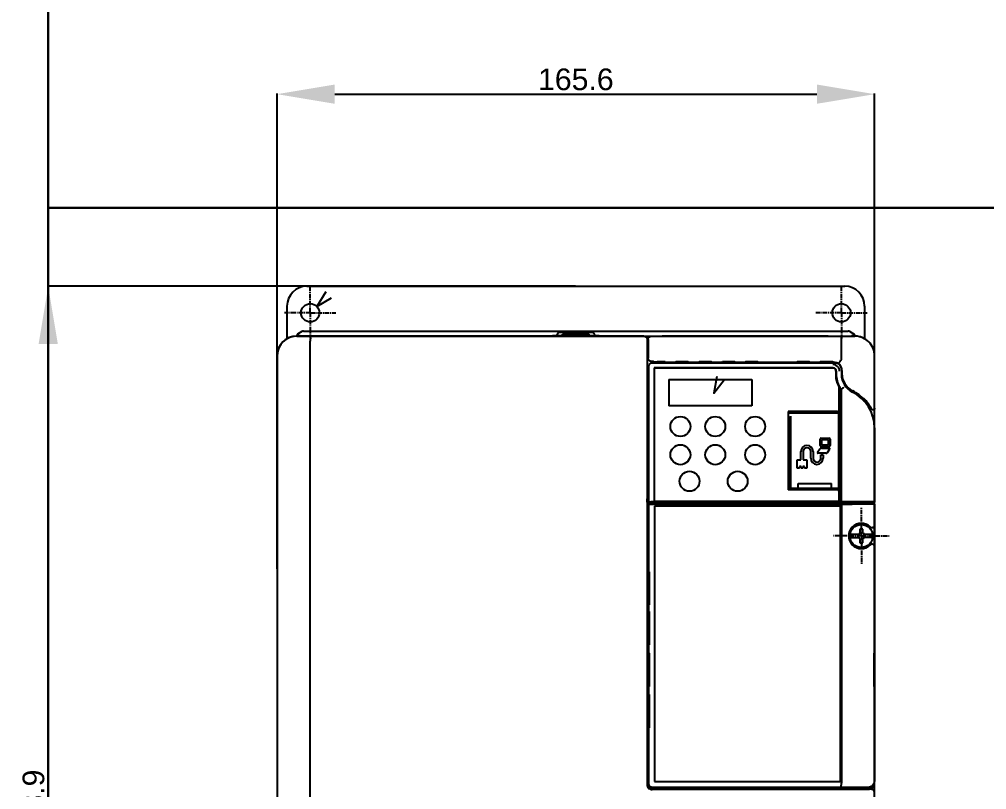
# Model space of a CAD drawing. Header units: inches. Extents: x 187 to 137830, y 99 to 66837.
# Drawn here: x 2814.1 to 3082.1, y 27263.8 to 27477.2 of the extents above; entities that cross this region are included whole.
import ezdxf

# ---------------------------------------------------------------- set-up
doc = ezdxf.new("R2010")
doc.units = ezdxf.units.IN
doc.header["$MEASUREMENT"] = 0
doc.linetypes.add('CENTER', pattern=[2, 1.25, -0.25, 0.25, -0.25])
for name, color, linetype in [('ALL_NOTE', 7, 'Continuous'), ('DEFAULT_1', 7, 'CENTER'), ('ONG', 170, 'Continuous')]:
    doc.layers.add(name, color=color, linetype=linetype)
doc.layers.add('NETCHINH', color=7, linetype='Continuous', lineweight=30)
doc.styles.get("Standard").update_dxf_attribs({"font": 'arial.ttf'})
doc.dimstyles.new('SC_STAND', dxfattribs={"dimtxt": 6, "dimasz": 16, "dimexe": 0.18, "dimexo": 0.0625, "dimgap": 1, "dimtad": 1, "dimtoh": 1, "dimdec": 1, "dimrnd": 0.01, "dimzin": 12, "dimdsep": 46, "dimtxsty": 'Standard', "dimcen": 0.09, "dimadec": 0, "dimazin": 0, "dimtfac": 1, "dimtdec": 1, "dimtmove": 2, "dimatfit": 3, "dimfxl": 1, "dimtolj": 1, "dimtzin": 12, "dimarcsym": 0})

# ---------------------------------------------------------------- blocks, each defined once
blk = doc.blocks.new('*D141')
at = {"layer": 'DEFPOINTS', "color": 0, "transparency": 16777216}
for p in [(3051.09, 27456.48), (2885.49, 27324.84), (3051.09, 27324.84)]:
    blk.add_point(p, dxfattribs=at)
at = {"layer": 'ONG', "color": 0, "lineweight": -2, "transparency": 16777216}
for p, q in [((2885.49, 27324.91), (2885.49, 27456.66)), ((2901.49, 27456.48), (3035.09, 27456.48)), ((3051.09, 27324.91), (3051.09, 27456.66))]:
    blk.add_line(p, q, dxfattribs=at)
at = {"layer": 'ONG', "color": 0, "transparency": 16777216}
for points in [[(2901.49, 27459.15), (2901.49, 27453.82), (2885.49, 27456.48)], [(3035.09, 27459.15), (3035.09, 27453.82), (3051.09, 27456.48)]]:
    blk.add_solid(points, dxfattribs=at)
at = {"layer": 'ONG', "color": 0, "transparency": 16777216, "insert": (2968.29, 27460.55), "char_height": 6, "attachment_point": 5}
blk.add_mtext('\\A1;165.6', dxfattribs=at)
blk = doc.blocks.new('*D142')
at = {"layer": 'DEFPOINTS', "color": 0, "transparency": 16777216}
for p in [(2968.29, 27403.26), (2822.08, 27114.4), (2968.29, 27114.4)]:
    blk.add_point(p, dxfattribs=at)
at = {"layer": 'ONG', "color": 0, "lineweight": -2, "transparency": 16777216}
for p, q in [((2968.23, 27403.26), (2821.9, 27403.26)), ((2822.08, 27387.26), (2822.08, 27130.4)), ((2968.23, 27114.4), (2821.9, 27114.4))]:
    blk.add_line(p, q, dxfattribs=at)
at = {"layer": 'ONG', "color": 0, "transparency": 16777216}
for points in [[(2819.42, 27387.26), (2824.75, 27387.26), (2822.08, 27403.26)], [(2819.42, 27130.4), (2824.75, 27130.4), (2822.08, 27114.4)]]:
    blk.add_solid(points, dxfattribs=at)
at = {"layer": 'ONG', "color": 0, "transparency": 16777216, "insert": (2818.02, 27258.83), "char_height": 6, "attachment_point": 5, "rotation": 90}
blk.add_mtext('\\A1;288.9', dxfattribs=at)

msp = doc.modelspace()

# ---------------------------------------------------------------- linework, layer by layer
at = {"color": 7, "linetype": 'Continuous'}
for p, q in [((2893.77, 27403.26), (3042.81, 27403.26)), ((2888.25, 27397.74), (2888.25, 27388.7)), ((3048.33, 27397.74), (3048.33, 27388.7)), ((2892.39, 27390.71), (2891.15, 27390)), ((2892.85, 27390.84), (2963.96, 27390.84)), ((2963.07, 27389.76), (2963.43, 27390.38)), ((2963.7, 27390.71), (2963.71, 27390.73)), ((2972.87, 27390.41), (2963.72, 27390.41)), ((2963.96, 27390.84), (2972.63, 27390.84)), ((2972.63, 27390.84), (3043.73, 27390.84)), ((2972.87, 27390.73), (2972.89, 27390.71)), ((2973.52, 27389.76), (2973.28, 27390.16)), ((3044.19, 27390.71), (3045.44, 27390)), ((2891.01, 27389.76), (2891.01, 27389.46)), ((2891.93, 27389.49), (2891.01, 27389.5)), ((2891.01, 27389.46), (3045.57, 27389.46)), ((2987.15, 27389.43), (2891.03, 27389.43)), ((2891.93, 27389.49), (2891.93, 27389.46)), ((2894.69, 27177.86), (2894.69, 27388.03)), ((2961.85, 27389.53), (2961.85, 27389.46)), ((2964.59, 27389.53), (2961.85, 27389.53)), ((2963.96, 27389.48), (2964.22, 27389.46)), ((2963.96, 27389.48), (2966.67, 27389.48)), ((2964.59, 27389.53), (2964.59, 27389.94)), ((2964.59, 27389.94), (2964.61, 27389.92)), ((2972, 27389.94), (2964.59, 27389.94)), ((2964.59, 27389.53), (2964.61, 27389.51)), ((2964.61, 27389.51), (2964.61, 27389.92)), ((2964.61, 27389.92), (2971.97, 27389.92)), ((2964.61, 27389.51), (2971.97, 27389.51)), ((2966.67, 27389.46), (2966.67, 27389.48)), ((2966.73, 27389.46), (2966.67, 27389.48)), ((2969.86, 27389.46), (2969.92, 27389.48)), ((2969.92, 27389.46), (2969.92, 27389.48)), ((2969.92, 27389.48), (2972.63, 27389.48)), ((2971.97, 27389.92), (2972, 27389.94)), ((2971.97, 27389.51), (2971.97, 27389.92)), ((2972, 27389.53), (2971.97, 27389.51)), ((2972, 27389.53), (2972, 27389.94)), ((2974.73, 27389.53), (2972, 27389.53)), ((2972.37, 27389.46), (2972.63, 27389.48)), ((2974.73, 27389.53), (2974.73, 27389.46)), ((2988.07, 27388.51), (2988.07, 27384.86)), ((2988.35, 27388.54), (2988.35, 27383.3)), ((2992.21, 27389.55), (2992.21, 27389.46)), ((2992.21, 27389.55), (3038.21, 27389.55)), ((3038.21, 27389.55), (3038.21, 27389.46)), ((3041.89, 27382.99), (3041.89, 27388.54)), ((3045.57, 27389.5), (3044.65, 27389.49)), ((3044.65, 27389.49), (3044.65, 27389.46)), ((3045.57, 27389.76), (3045.57, 27389.46)), ((2988.07, 27384.86), (2988.07, 27344.38)), ((2988.07, 27384.86), (2988.07, 27384.86)), ((2885.49, 27383.94), (2885.49, 27146.58)), ((2885.52, 27383.92), (2885.52, 27146.59)), ((2989.86, 27382.38), (2989.27, 27382.38)), ((2989.48, 27382.07), (3040.03, 27382.07)), ((2989.86, 27382.07), (2989.86, 27382.38)), ((2989.91, 27382.33), (2989.86, 27382.38)), ((2989.91, 27382.07), (2989.91, 27382.33)), ((2989.91, 27382.33), (2990.68, 27382.33)), ((2990.68, 27382.33), (2990.83, 27382.28)), ((2990.83, 27382.28), (2990.83, 27382.07)), ((2993.07, 27382.28), (2990.83, 27382.28)), ((2993.07, 27382.07), (2993.07, 27382.28)), ((2993.07, 27382.28), (2993.13, 27382.21)), ((2993.13, 27382.21), (2993.13, 27382.07)), ((2993.13, 27382.21), (2995.93, 27382.21)), ((2996.1, 27382.38), (2995.93, 27382.21)), ((2995.93, 27382.07), (2995.93, 27382.21)), ((2996.1, 27382.38), (2999.37, 27382.38)), ((2998.65, 27382.07), (2998.65, 27382.38)), ((2999.54, 27382.21), (2999.37, 27382.38)), ((2999.54, 27382.21), (2999.54, 27382.07)), ((2999.54, 27382.21), (3002.37, 27382.21)), ((3002.54, 27382.38), (3002.37, 27382.21)), ((3002.37, 27382.07), (3002.37, 27382.21)), ((3002.54, 27382.38), (3005.81, 27382.38)), ((3003.02, 27382.38), (3003.02, 27382.07)), ((3003.48, 27382.38), (3003.48, 27382.07)), ((3005.32, 27382.38), (3005.32, 27382.07)), ((3005.78, 27382.38), (3005.78, 27382.07)), ((3005.98, 27382.21), (3005.81, 27382.38)), ((3005.98, 27382.21), (3005.98, 27382.07)), ((3005.98, 27382.21), (3008.81, 27382.21)), ((3008.98, 27382.38), (3008.81, 27382.21)), ((3008.81, 27382.07), (3008.81, 27382.21)), ((3008.98, 27382.38), (3012.25, 27382.38)), ((3009.92, 27382.38), (3009.92, 27382.07)), ((3010.38, 27382.38), (3010.38, 27382.07)), ((3012.42, 27382.21), (3012.25, 27382.38)), ((3012.42, 27382.21), (3012.42, 27382.07)), ((3012.42, 27382.21), (3015.25, 27382.21)), ((3015.42, 27382.38), (3015.25, 27382.21)), ((3015.25, 27382.07), (3015.25, 27382.21)), ((3015.25, 27382.1), (3015.4, 27382.1)), ((3015.4, 27382.1), (3015.4, 27382.36)), ((3015.42, 27382.38), (3018.69, 27382.38)), ((3015.95, 27382.38), (3015.95, 27382.1)), ((3015.95, 27382.1), (3018.16, 27382.1)), ((3018.16, 27382.1), (3018.16, 27382.38)), ((3018.86, 27382.21), (3018.69, 27382.38)), ((3018.86, 27382.21), (3018.86, 27382.07)), ((3018.86, 27382.21), (3029.51, 27382.21)), ((3029.68, 27382.38), (3029.51, 27382.21)), ((3029.51, 27382.07), (3029.51, 27382.21)), ((3029.68, 27382.38), (3032.95, 27382.38)), ((3033.12, 27382.21), (3032.95, 27382.38)), ((3033.12, 27382.21), (3033.12, 27382.07)), ((3033.12, 27382.21), (3035.95, 27382.21)), ((3036.12, 27382.38), (3035.95, 27382.21)), ((3035.95, 27382.07), (3035.95, 27382.21)), ((3036.12, 27382.38), (3039.39, 27382.38)), ((3039.56, 27382.21), (3039.39, 27382.38)), ((3039.56, 27382.21), (3039.56, 27382.07)), ((3039.56, 27382.21), (3039.71, 27382.21)), ((3040.16, 27382.17), (3039.71, 27382.21)), ((3051.09, 27146.58), (3051.09, 27383.94)), ((2988.56, 27343.46), (2988.56, 27381.15)), ((2989.96, 27380.67), (2989.96, 27343.55)), ((3039.55, 27380.67), (2989.96, 27380.67)), ((2989.98, 27380.34), (2989.98, 27344.02)), ((2990.29, 27380.65), (3039.64, 27380.65)), ((3040.38, 27379.75), (3040.38, 27377.73)), ((3040.47, 27379.75), (3040.47, 27378.85)), ((3041.87, 27380.23), (3041.87, 27378.88)), ((3042.01, 27379.91), (3041.97, 27380.36)), ((3042.01, 27379.91), (3042.01, 27379.11)), ((2988.53, 27371.57), (2988.53, 27377.96)), ((2988.53, 27377.96), (2988.56, 27377.96)), ((2994.05, 27377.45), (2994.05, 27370.09)), ((2994.05, 27377.45), (3017.05, 27377.45)), ((3017.05, 27377.45), (3017.05, 27370.09)), ((3041.3, 27368.99), (3041.3, 27375.21)), ((3041.43, 27375.34), (3041.43, 27349.95)), ((3041.89, 27343.55), (3041.89, 27374.66)), ((2988.53, 27371.57), (2988.07, 27371.57)), ((2988.56, 27371.4), (2988.07, 27371.4)), ((2988.56, 27371.57), (2988.53, 27371.57)), ((3048.33, 27371.25), (3048.33, 27371.96)), ((3017.05, 27370.09), (2994.05, 27370.09)), ((3027.13, 27368.53), (3027.13, 27346.81)), ((3040.84, 27368.53), (3027.13, 27368.53)), ((3049.74, 27370.15), (3049.71, 27370.14)), ((3049.71, 27370.14), (3049.71, 27369.3)), ((3049.74, 27370.15), (3049.74, 27369.26)), ((3027.13, 27368.39), (3041.43, 27368.39)), ((3027.13, 27368.16), (3031.36, 27368.16)), ((3027.86, 27366.92), (3027.13, 27366.92)), ((3027.76, 27366.73), (3027.13, 27366.73)), ((3027.63, 27348.68), (3027.63, 27366.73)), ((3027.86, 27347.32), (3027.86, 27367.27)), ((3031.36, 27368.14), (3031.36, 27368.16)), ((3031.36, 27368.14), (3039.36, 27368.14)), ((3034.99, 27368.14), (3034.99, 27368.39)), ((3034.99, 27368.3), (3036.28, 27368.3)), ((3036.28, 27368.39), (3036.28, 27368.14)), ((3037.39, 27368.14), (3037.39, 27368.39)), ((3037.57, 27368.14), (3037.57, 27368.3)), ((3037.57, 27368.3), (3038.67, 27368.3)), ((3038.67, 27368.39), (3038.67, 27368.14)), ((3039.36, 27368.16), (3039.36, 27368.14)), ((3039.36, 27368.16), (3041.43, 27368.16)), ((3039.59, 27368.16), (3039.59, 27368.39)), ((3039.59, 27368.3), (3039.78, 27368.3)), ((3039.78, 27368.3), (3039.78, 27368.16)), ((3040.05, 27368.39), (3040.05, 27368.16)), ((3040.97, 27368.16), (3040.97, 27368.39)), ((3041.2, 27347.32), (3041.2, 27368.16)), ((3027.63, 27365.61), (3027.86, 27365.61)), ((3041.2, 27365.61), (3041.43, 27365.61)), ((3051.07, 27364.04), (3051.07, 27344.39)), ((3036.03, 27359.1), (3036.03, 27360.84)), ((3036.31, 27361.12), (3038.52, 27361.12)), ((3036.49, 27359.28), (3036.49, 27360.66)), ((3038.33, 27360.66), (3036.49, 27360.66)), ((3038.33, 27359.28), (3038.33, 27360.66)), ((3038.79, 27360.84), (3038.79, 27359.1)), ((3035.87, 27358.11), (3035.25, 27357.18)), ((3038.52, 27358.82), (3036.31, 27358.82)), ((3036.33, 27358.36), (3038.55, 27358.36)), ((3036.49, 27359.28), (3038.33, 27359.28)), ((3038.04, 27357.23), (3038.66, 27358.16)), ((3051.09, 27358.36), (3051.07, 27358.36)), ((3029.59, 27352.84), (3029.59, 27355.14)), ((3029.59, 27355.14), (3030.65, 27355.14)), ((3030.65, 27355.14), (3030.65, 27357.44)), ((3031.3, 27357.44), (3031.3, 27355.14)), ((3031.3, 27355.14), (3032.35, 27355.14)), ((3032.35, 27355.14), (3032.35, 27352.84)), ((3033.41, 27355.6), (3033.41, 27357.44)), ((3034.06, 27357.44), (3034.06, 27355.6)), ((3037.58, 27356.98), (3035.35, 27356.98)), ((3036.17, 27355.6), (3036.17, 27356.52)), ((3036.17, 27356.52), (3036.82, 27356.52)), ((3036.82, 27356.52), (3036.82, 27355.6)), ((3051.09, 27357.44), (3051.07, 27357.44)), ((2988.07, 27354.61), (2988.56, 27354.61)), ((2988.07, 27354.44), (2988.53, 27354.44)), ((2988.53, 27348), (2988.53, 27354.44)), ((2988.56, 27354.44), (2988.53, 27354.44)), ((3030.28, 27352.84), (3029.59, 27352.84)), ((3030.28, 27353.3), (3030.28, 27352.84)), ((3030.74, 27353.3), (3030.28, 27353.3)), ((3030.74, 27352.84), (3030.74, 27353.3)), ((3031.2, 27352.84), (3030.74, 27352.84)), ((3031.2, 27353.3), (3031.2, 27352.84)), ((3031.66, 27353.3), (3031.2, 27353.3)), ((3031.66, 27352.84), (3031.66, 27353.3)), ((3032.35, 27352.84), (3031.66, 27352.84)), ((3027.86, 27351.74), (3027.63, 27351.74)), ((3027.86, 27350.85), (3027.63, 27350.85)), ((3041.43, 27351.74), (3041.2, 27351.74)), ((3041.43, 27350.01), (3041.63, 27349.85)), ((3041.43, 27348.59), (3041.43, 27349.92)), ((2988.56, 27348), (2988.53, 27348)), ((2988.56, 27348), (2988.53, 27348)), ((3027.63, 27347.04), (3027.63, 27348.54)), ((3027.86, 27348.52), (3027.63, 27348.52)), ((3027.86, 27347.32), (3041.2, 27347.32)), ((3029.93, 27346.86), (3029.93, 27348.61)), ((3029.93, 27348.61), (3039.13, 27348.61)), ((3039.13, 27346.86), (3039.13, 27348.61)), ((3041.43, 27348.52), (3041.2, 27348.52)), ((3041.63, 27348.65), (3041.43, 27348.49)), ((3041.43, 27343.55), (3041.43, 27348.56)), ((3041.47, 27348.63), (3041.47, 27348.64)), ((3051.09, 27347.32), (3051.07, 27347.32)), ((2988.07, 27346.27), (2988.56, 27346.27)), ((2988.07, 27346.1), (2988.56, 27346.1)), ((3040.84, 27346.81), (3027.13, 27346.81)), ((3029.93, 27347.04), (3027.63, 27347.04)), ((3039.13, 27346.86), (3029.93, 27346.86)), ((3041.43, 27347.04), (3039.13, 27347.04)), ((3041.3, 27344.15), (3041.3, 27346.35)), ((3051.09, 27346.4), (3051.07, 27346.4)), ((2988.02, 27343.46), (2988.02, 27303.12)), ((2988.02, 27343.46), (2988.06, 27343.46)), ((2991.75, 27343.39), (2988.02, 27343.39)), ((2988.02, 27343.16), (2988.99, 27343.16)), ((2989.04, 27343.54), (2988.56, 27343.46)), ((2988.56, 27343.46), (2988.99, 27343.46)), ((2988.56, 27265.28), (2988.56, 27342.87)), ((2988.99, 27342.87), (2988.56, 27342.87)), ((2988.87, 27342.82), (2988.56, 27342.87)), ((2988.99, 27343.46), (2988.99, 27343.46)), ((2988.99, 27343.46), (2996.08, 27343.46)), ((2988.99, 27343.34), (2988.99, 27342.88)), ((2990.1, 27343.34), (2988.99, 27343.34)), ((2989.33, 27343.28), (2988.99, 27343.34)), ((2988.99, 27342.88), (2988.99, 27342.87)), ((2989.33, 27342.82), (2988.99, 27342.88)), ((2989.71, 27342.82), (2989.54, 27342.82)), ((2989.62, 27343.28), (3041.86, 27343.28)), ((3041.86, 27342.82), (2989.71, 27342.82)), ((3041.43, 27343.54), (2989.96, 27343.54)), ((2990.1, 27343.34), (2990.1, 27343.35)), ((2990.1, 27343.35), (2990.81, 27343.35)), ((2990.1, 27342.35), (2990.1, 27265.99)), ((3041.62, 27342.35), (2990.1, 27342.35)), ((2990.42, 27343.69), (3040.84, 27343.69)), ((2990.83, 27343.34), (2990.81, 27343.35)), ((2993.57, 27343.34), (2990.83, 27343.34)), ((2991.75, 27343.39), (2991.75, 27343.46)), ((2991.8, 27343.34), (2991.75, 27343.39)), ((2991.82, 27343.34), (2991.82, 27343.46)), ((2993.07, 27343.34), (2993.07, 27343.46)), ((2993.13, 27343.46), (2993.13, 27343.34)), ((2994.49, 27343.33), (2994.51, 27343.32)), ((2994.51, 27343.32), (3004.63, 27343.32)), ((2996.35, 27343.46), (2996.35, 27343.51)), ((2996.35, 27343.46), (2997.73, 27343.46)), ((2997.73, 27343.51), (2997.73, 27343.46)), ((2998.01, 27343.46), (3000.32, 27343.46)), ((3000.49, 27343.46), (3000.49, 27343.51)), ((3001.87, 27343.51), (3001.87, 27343.46)), ((3004.63, 27343.32), (3004.66, 27343.33)), ((3005.55, 27343.47), (3005.55, 27343.48)), ((3005.55, 27343.48), (3019.08, 27343.48)), ((3050.63, 27343.34), (3005.58, 27343.34)), ((3007.39, 27343.48), (3007.39, 27343.34)), ((3020.73, 27343.51), (3020.73, 27343.48)), ((3021.01, 27343.48), (3023.32, 27343.48)), ((3024.87, 27343.51), (3024.87, 27343.48)), ((3025.15, 27343.48), (3040.51, 27343.48)), ((3038.67, 27343.34), (3038.67, 27343.48)), ((3039.35, 27343.48), (3039.35, 27343.34)), ((3040.51, 27343.48), (3040.51, 27343.47)), ((3041.89, 27343.55), (3041.43, 27343.55)), ((3041.43, 27343.46), (3047.43, 27343.46)), ((3041.62, 27265.99), (3041.62, 27342.35)), ((3041.86, 27343.28), (3041.86, 27342.82)), ((3041.89, 27342.81), (3041.89, 27265.59)), ((3042.68, 27343.34), (3042.68, 27343.46)), ((3046.54, 27343.46), (3046.54, 27343.34)), ((3046.95, 27343.46), (3046.95, 27343.34)), ((3047.6, 27343.46), (3047.6, 27343.48)), ((3047.6, 27343.48), (3049.9, 27343.48)), ((3047.78, 27343.48), (3047.78, 27343.34)), ((3048.33, 27343.34), (3048.33, 27343.48)), ((3048.79, 27343.34), (3048.79, 27343.48)), ((3048.84, 27343.48), (3048.84, 27343.34)), ((3049.67, 27343.34), (3049.67, 27343.48)), ((3049.9, 27343.48), (3049.9, 27343.46)), ((3049.9, 27343.46), (3050.63, 27343.46)), ((3050.63, 27343.34), (3050.44, 27343.3)), ((3050.63, 27342.88), (3050.44, 27342.84)), ((3050.63, 27343.47), (3051.02, 27343.47)), ((3050.63, 27343.34), (3050.63, 27342.88)), ((3050.63, 27342.88), (3050.64, 27342.87)), ((3051.07, 27342.87), (3050.64, 27342.87)), ((3051.02, 27343.47), (3050.72, 27343.52)), ((3050.9, 27342.84), (3051.07, 27342.87)), ((3051.02, 27343.47), (3051.02, 27343.47)), ((3051.07, 27344.39), (3051.07, 27344.1)), ((3051.07, 27342.87), (3051.07, 27266.2)), ((3049.87, 27336.58), (3049.86, 27336.59)), ((2988.02, 27334.26), (2988.56, 27334.26)), ((2988.02, 27334.03), (2988.56, 27334.03)), ((3044.43, 27334.53), (3046.59, 27334.53)), ((3046.95, 27335.96), (3046.95, 27334.9)), ((3047.87, 27335.96), (3046.95, 27335.96)), ((3047.87, 27334.9), (3047.87, 27335.96)), ((3048.24, 27334.53), (3050.4, 27334.53)), ((3044.43, 27333.61), (3046.59, 27333.61)), ((3046.95, 27333.24), (3046.95, 27332.19)), ((3046.95, 27332.19), (3047.87, 27332.19)), ((3047.87, 27332.19), (3047.87, 27333.24)), ((3050.4, 27333.61), (3048.24, 27333.61)), ((3049.86, 27331.55), (3049.87, 27331.57)), ((2988.61, 27324.13), (2988.61, 27314.94)), ((2988.7, 27324.13), (2988.61, 27324.13)), ((2988.7, 27314.94), (2988.7, 27324.13)), ((3051.02, 27324.13), (3050.92, 27324.13)), ((3050.92, 27324.13), (3050.92, 27314.94)), ((3051.02, 27314.94), (3051.02, 27324.13)), ((2988.61, 27314.94), (2988.7, 27314.94)), ((3050.92, 27314.94), (3051.02, 27314.94)), ((2988.61, 27313.09), (2988.61, 27303.9)), ((2988.7, 27313.09), (2988.61, 27313.09)), ((2988.7, 27303.9), (2988.7, 27313.09)), ((3051.02, 27313.09), (3050.92, 27313.09)), ((3050.92, 27313.09), (3050.92, 27303.9)), ((3051.02, 27303.9), (3051.02, 27313.09)), ((2988.02, 27303.12), (2988.02, 27302.64)), ((2988.02, 27302.64), (2988.03, 27301.8)), ((2988.02, 27302.17), (2988.56, 27302.17)), ((2988.03, 27301.98), (2988.56, 27301.98)), ((2988.03, 27301.8), (2988.03, 27301.08)), ((2988.61, 27303.9), (2988.7, 27303.9)), ((3050.92, 27303.9), (3051.02, 27303.9)), ((2988.03, 27301.08), (2988.03, 27300.46)), ((2988.03, 27300.46), (2988.04, 27299.69)), ((2988.04, 27299.69), (2988.04, 27299.08)), ((2988.04, 27299.08), (2988.04, 27298.34)), ((2988.63, 27301.14), (2988.63, 27292.86)), ((2988.68, 27292.86), (2988.68, 27301.14)), ((3050.95, 27301.14), (3050.95, 27292.86)), ((3051, 27292.86), (3051, 27301.14)), ((2988.04, 27298.34), (2988.04, 27298.02)), ((2988.04, 27298.02), (2988.04, 27297.75)), ((2988.04, 27297.75), (2988.04, 27297.61)), ((2988.04, 27297), (2988.04, 27296.97)), ((2988.04, 27296.56), (2988.04, 27296.45)), ((2988.04, 27296.45), (2988.04, 27296.31)), ((2988.04, 27296.31), (2988.04, 27296.16)), ((2988.04, 27296.16), (2988.04, 27295.77)), ((2988.04, 27293.81), (2988.03, 27293.23)), ((2988.04, 27295.77), (2988.04, 27295.08)), ((2988.04, 27295.08), (2988.04, 27294.52)), ((2988.04, 27294.52), (2988.04, 27293.81)), ((2988.56, 27291.82), (2988.02, 27291.82)), ((2988.02, 27290.88), (2988.02, 27265.2)), ((2988.03, 27293.23), (2988.03, 27292.56)), ((2988.03, 27292.01), (2988.56, 27292.01)), ((2988.61, 27290.09), (2988.61, 27280.9)), ((2988.7, 27290.09), (2988.61, 27290.09)), ((2988.7, 27280.9), (2988.7, 27290.09)), ((3051.02, 27290.09), (3050.92, 27290.09)), ((3050.92, 27290.09), (3050.92, 27280.9)), ((3051.02, 27280.9), (3051.02, 27290.09)), ((2988.61, 27280.9), (2988.7, 27280.9)), ((3050.92, 27280.9), (3051.02, 27280.9)), ((3051.02, 27278.13), (3050.92, 27278.13)), ((3050.92, 27278.13), (3050.92, 27268.94)), ((3051.02, 27268.94), (3051.02, 27278.13)), ((2988.02, 27273.65), (2988.56, 27273.65)), ((2988.02, 27273.42), (2988.56, 27273.42)), ((3050.92, 27268.94), (3051.02, 27268.94)), ((2988.25, 27264.45), (2989.11, 27264.45)), ((2988.44, 27264.22), (2989.75, 27264.22)), ((3049.23, 27264.36), (2989.48, 27264.36)), ((2990.1, 27265.99), (3041.62, 27265.99)), ((3019.35, 27264.36), (3019.35, 27263.82)), ((3031.31, 27263.82), (3031.31, 27264.36)), ((3048.21, 27263.82), (3048.21, 27264.36)), ((3048.32, 27263.88), (3048.32, 27264.36)), ((3049.71, 27263.88), (3049.71, 27264.42)), ((3049.74, 27264.34), (3049.79, 27264.38)), ((3051.09, 27264.34), (3049.74, 27264.34)), ((3049.74, 27263.88), (3049.74, 27264.34)), ((3048.26, 27263.82), (2989.4, 27263.82)), ((3048.26, 27263.82), (3048.33, 27263.9)), ((3048.33, 27263.9), (3049.53, 27263.9)), ((3049.53, 27263.88), (3049.53, 27263.9)), ((3049.71, 27263.88), (3049.53, 27263.88)), ((3049.71, 27263.88), (3049.78, 27263.87)), ((3050.15, 27263.87), (3049.71, 27263.87))]:
    msp.add_line(p, q, dxfattribs=at)
at = {"color": 2, "linetype": 'Continuous'}
msp.add_lwpolyline([(2899, 27401.67), (2896.56, 27397.6), (2900.63, 27400.04)], dxfattribs=at)
at = {"color": 7, "linetype": 'Continuous'}
for points in [[(2963.72, 27390.41), (2963.6, 27390.39), (2963.49, 27390.34), (2963.38, 27390.27), (2963.3, 27390.16)], [(2963.43, 27390.38), (2963.47, 27390.45), (2963.51, 27390.51), (2963.56, 27390.57), (2963.6, 27390.62), (2963.65, 27390.67), (2963.7, 27390.71)], [(2963.71, 27390.73), (2963.84, 27390.81), (2963.96, 27390.84)], [(2972.63, 27390.84), (2972.75, 27390.81), (2972.87, 27390.73)], [(2973.28, 27390.16), (2973.2, 27390.27), (2973.1, 27390.34), (2972.99, 27390.39), (2972.87, 27390.41)], [(2972.89, 27390.71), (2972.94, 27390.67), (2972.98, 27390.62), (2973.03, 27390.57), (2973.07, 27390.51), (2973.12, 27390.45), (2973.16, 27390.38)], [(2891.03, 27389.43), (2890.17, 27389.36), (2889.32, 27389.16), (2888.53, 27388.83), (2887.79, 27388.38), (2887.13, 27387.82), (2886.57, 27387.16), (2886.12, 27386.42), (2885.79, 27385.62), (2885.59, 27384.78), (2885.52, 27383.92)], [(2894.77, 27388.95), (2894.75, 27388.92), (2894.74, 27388.84), (2894.72, 27388.73), (2894.71, 27388.59), (2894.7, 27388.42), (2894.7, 27388.23), (2894.69, 27388.03)], [(2987.15, 27389.43), (2987.35, 27389.41), (2987.54, 27389.34), (2987.72, 27389.23), (2987.86, 27389.09), (2987.97, 27388.91), (2988.04, 27388.72), (2988.07, 27388.51)], [(2988.35, 27388.54), (2988.37, 27388.74), (2988.44, 27388.94), (2988.55, 27389.11), (2988.7, 27389.26), (2988.87, 27389.36), (2989.06, 27389.43), (2989.27, 27389.46)], [(3041.89, 27388.54), (3041.89, 27388.72), (3041.89, 27388.89), (3041.88, 27389.05), (3041.87, 27389.19), (3041.86, 27389.3), (3041.85, 27389.39), (3041.83, 27389.44), (3041.82, 27389.46)], [(2989.27, 27382.38), (2989.06, 27382.41), (2988.87, 27382.47), (2988.7, 27382.58), (2988.55, 27382.73), (2988.44, 27382.9), (2988.37, 27383.1), (2988.35, 27383.3)], [(2988.56, 27381.15), (2988.6, 27381.44), (2988.73, 27381.69), (2988.94, 27381.9), (2989.19, 27382.03), (2989.48, 27382.07)], [(3040.03, 27382.07), (3040.51, 27382.01), (3040.95, 27381.83), (3041.33, 27381.53), (3041.62, 27381.15), (3041.81, 27380.71), (3041.87, 27380.23)], [(3041.97, 27380.36), (3041.83, 27380.79), (3041.62, 27381.19), (3041.34, 27381.54), (3040.99, 27381.82), (3040.59, 27382.04), (3040.16, 27382.17)], [(3041.31, 27382.17), (3041.34, 27382.19), (3041.39, 27382.24), (3041.46, 27382.32), (3041.55, 27382.44), (3041.65, 27382.58), (3041.76, 27382.74), (3041.87, 27382.91)], [(3041.87, 27382.91), (3041.88, 27382.93), (3041.89, 27382.96), (3041.89, 27382.99)], [(3040.85, 27381.05), (3040.47, 27381.34), (3040.02, 27381.52), (3039.55, 27381.59)], [(3041.38, 27379.75), (3041.32, 27380.23), (3041.14, 27380.67), (3040.85, 27381.05)], [(3041.89, 27374.66), (3041.9, 27374.69), (3041.9, 27374.72), (3041.91, 27374.75), (3041.92, 27374.77), (3041.94, 27374.79)], [(3041.94, 27374.79), (3042.14, 27374.94), (3042.31, 27375.07), (3042.44, 27375.18), (3042.53, 27375.26), (3042.56, 27375.3)], [(3051.09, 27369.47), (3051.08, 27369.34), (3051.03, 27369.23), (3050.95, 27369.13), (3050.85, 27369.06), (3050.74, 27369.02), (3050.62, 27369.01), (3050.5, 27369.03), (3050.38, 27369.08), (3050.29, 27369.16), (3050.22, 27369.26)], [(3027.86, 27366.71), (3027.83, 27366.71), (3027.79, 27366.72), (3027.76, 27366.73)], [(3041.2, 27367.12), (3041.29, 27367.11), (3041.37, 27367.1), (3041.42, 27367.07), (3041.43, 27367.01)], [(3041.43, 27366.82), (3041.42, 27366.77), (3041.37, 27366.73), (3041.29, 27366.72), (3041.2, 27366.71)], [(3027.63, 27349.96), (3027.63, 27349.92), (3027.61, 27349.88), (3027.59, 27349.84)], [(3041.47, 27349.87), (3041.47, 27349.87), (3041.47, 27349.88), (3041.47, 27349.88)], [(3041.63, 27349.85), (3041.78, 27349.62), (3041.85, 27349.37), (3041.85, 27349.12), (3041.78, 27348.87), (3041.63, 27348.65)], [(3027.59, 27348.67), (3027.61, 27348.62), (3027.63, 27348.58), (3027.63, 27348.54)], [(3041.47, 27348.63), (3041.47, 27348.63), (3041.47, 27348.63)], [(2988.06, 27343.46), (2988.06, 27343.48), (2988.06, 27343.55), (2988.07, 27343.66), (2988.07, 27343.8), (2988.07, 27343.98), (2988.07, 27344.17), (2988.07, 27344.38)], [(3041.89, 27342.81), (2989.62, 27342.81), (2989.45, 27342.81), (2989.3, 27342.81), (2989.16, 27342.81), (2989.04, 27342.82), (2988.96, 27342.82), (2988.9, 27342.82), (2988.87, 27342.82)], [(2989.96, 27343.55), (2989.69, 27343.55), (2989.44, 27343.55), (2989.23, 27343.55), (2989.1, 27343.54), (2989.04, 27343.54)], [(2989.33, 27343.28), (2989.35, 27343.28), (2989.37, 27343.28), (2989.42, 27343.28), (2989.48, 27343.28), (2989.62, 27343.28)], [(2989.54, 27342.82), (2989.42, 27342.82), (2989.37, 27342.82), (2989.35, 27342.82), (2989.33, 27342.82)], [(2994.49, 27343.33), (2994.44, 27343.33), (2994.31, 27343.33), (2994.1, 27343.33), (2993.85, 27343.34), (2993.57, 27343.34)], [(2996.08, 27343.46), (2996.18, 27343.46), (2996.27, 27343.46), (2996.33, 27343.46), (2996.35, 27343.46)], [(2996.35, 27343.51), (2996.39, 27343.51), (2996.48, 27343.51), (2996.64, 27343.51), (2996.83, 27343.51), (2997.04, 27343.51), (2997.25, 27343.51), (2997.45, 27343.51), (2997.6, 27343.51), (2997.7, 27343.51), (2997.73, 27343.51)], [(2997.73, 27343.46), (2997.75, 27343.46), (2997.81, 27343.46)], [(2997.81, 27343.46), (2997.9, 27343.46), (2998.01, 27343.46)], [(3000.32, 27343.46), (3000.41, 27343.46), (3000.47, 27343.46), (3000.49, 27343.46)], [(3000.49, 27343.51), (3000.53, 27343.51), (3000.62, 27343.51), (3000.78, 27343.51), (3000.97, 27343.51), (3001.18, 27343.51), (3001.39, 27343.51), (3001.59, 27343.51), (3001.74, 27343.51), (3001.84, 27343.51), (3001.87, 27343.51)], [(3001.87, 27343.46), (3001.89, 27343.46), (3001.95, 27343.46)], [(3001.95, 27343.46), (3002.04, 27343.46), (3004.63, 27343.46)], [(3004.63, 27343.46), (3004.92, 27343.46), (3005.17, 27343.46), (3005.38, 27343.46), (3005.51, 27343.46), (3005.55, 27343.46)], [(3005.58, 27343.34), (3005.3, 27343.34), (3005.04, 27343.33), (3004.84, 27343.33), (3004.71, 27343.33), (3004.66, 27343.33)], [(3019.08, 27343.48), (3019.18, 27343.48), (3019.27, 27343.48), (3019.33, 27343.48), (3019.35, 27343.48)], [(3019.35, 27343.51), (3019.39, 27343.51), (3019.48, 27343.51), (3019.64, 27343.51), (3019.83, 27343.51), (3020.04, 27343.51), (3020.25, 27343.51), (3020.45, 27343.51), (3020.6, 27343.51), (3020.7, 27343.51), (3020.73, 27343.51)], [(3020.73, 27343.48), (3020.75, 27343.48), (3020.81, 27343.48)], [(3020.81, 27343.48), (3020.9, 27343.48), (3021.01, 27343.48)], [(3023.32, 27343.48), (3023.41, 27343.48), (3023.47, 27343.48), (3023.49, 27343.48)], [(3024.87, 27343.51), (3024.84, 27343.51), (3024.74, 27343.51), (3024.59, 27343.51), (3024.4, 27343.51), (3024.19, 27343.51), (3023.97, 27343.51), (3023.78, 27343.51), (3023.63, 27343.51), (3023.53, 27343.51), (3023.49, 27343.51)], [(3024.87, 27343.48), (3024.89, 27343.48), (3024.95, 27343.48)], [(3024.95, 27343.48), (3025.04, 27343.48), (3025.15, 27343.48)], [(3040.51, 27343.46), (3040.56, 27343.46), (3040.69, 27343.46), (3040.89, 27343.46), (3041.15, 27343.46), (3041.43, 27343.46)], [(3041.86, 27343.28), (3044.73, 27343.28), (3047.52, 27343.29), (3050.19, 27343.3)], [(3050.19, 27342.84), (3047.52, 27342.83), (3044.73, 27342.82), (3041.86, 27342.82)], [(3050.23, 27343.52), (3047.55, 27343.53), (3044.76, 27343.54), (3041.89, 27343.55)], [(3050.41, 27342.84), (3047.68, 27342.83), (3044.83, 27342.82), (3041.89, 27342.81)], [(3047.43, 27343.46), (3047.52, 27343.46), (3047.58, 27343.46), (3047.6, 27343.46)], [(3049.7, 27343.34), (3049.7, 27343.35), (3049.71, 27343.46), (3049.71, 27343.48)], [(3050.19, 27343.3), (3050.32, 27343.3), (3050.4, 27343.3), (3050.44, 27343.3)], [(3050.44, 27342.84), (3050.4, 27342.84), (3050.32, 27342.84), (3050.19, 27342.84)], [(3050.72, 27343.52), (3050.68, 27343.52), (3050.58, 27343.52), (3050.42, 27343.52), (3050.23, 27343.52)], [(3050.9, 27342.84), (3050.85, 27342.84), (3050.75, 27342.84), (3050.6, 27342.84), (3050.41, 27342.84)], [(3051.07, 27344.1), (3051.06, 27343.85), (3051.05, 27343.64), (3051.04, 27343.51), (3051.02, 27343.47)], [(3050.6, 27336.34), (3050.48, 27336.3), (3050.33, 27336.29), (3050.18, 27336.34), (3050.02, 27336.44), (3049.87, 27336.58)], [(3050.6, 27336.34), (3050.71, 27336.42), (3050.81, 27336.52), (3050.87, 27336.64)], [(3049.87, 27331.57), (3049.97, 27331.66), (3050.09, 27331.75), (3050.21, 27331.82), (3050.35, 27331.85), (3050.48, 27331.85), (3050.6, 27331.8)], [(3050.87, 27331.51), (3050.81, 27331.62), (3050.71, 27331.72), (3050.6, 27331.8)], [(2988.65, 27301.61), (2988.64, 27301.57), (2988.64, 27301.47), (2988.63, 27301.32), (2988.63, 27301.14)], [(2988.68, 27301.14), (2988.68, 27301.32), (2988.67, 27301.47), (2988.66, 27301.57), (2988.65, 27301.61)], [(3050.97, 27301.61), (3050.96, 27301.57), (3050.96, 27301.47), (3050.95, 27301.32), (3050.95, 27301.14)], [(3051, 27301.14), (3051, 27301.32), (3050.99, 27301.47), (3050.98, 27301.57), (3050.97, 27301.61)], [(2988.04, 27297.61), (2988.04, 27297.49), (2988.04, 27297.43)], [(2988.04, 27297.43), (2988.04, 27297.34), (2988.04, 27297.29)], [(2988.04, 27297.29), (2988.04, 27297.21), (2988.04, 27297.18), (2988.04, 27297.15), (2988.04, 27297.12)], [(2988.04, 27297.12), (2988.04, 27297.06), (2988.04, 27297.04), (2988.04, 27297.02), (2988.04, 27297)], [(2988.04, 27296.97), (2988.04, 27296.93), (2988.04, 27296.9), (2988.04, 27296.88), (2988.04, 27296.85)], [(2988.04, 27296.85), (2988.04, 27296.78), (2988.04, 27296.74), (2988.04, 27296.7)], [(2988.04, 27296.7), (2988.04, 27296.61), (2988.04, 27296.56)], [(2988.03, 27292.56), (2988.02, 27291.78), (2988.02, 27291.35), (2988.02, 27290.88)], [(2988.63, 27292.86), (2988.63, 27292.67), (2988.64, 27292.52), (2988.64, 27292.42), (2988.65, 27292.38)], [(2988.65, 27292.38), (2988.66, 27292.42), (2988.67, 27292.52), (2988.68, 27292.67), (2988.68, 27292.86)], [(3050.95, 27292.86), (3050.95, 27292.67), (3050.96, 27292.52), (3050.96, 27292.42), (3050.97, 27292.38)], [(3050.97, 27292.38), (3050.98, 27292.42), (3050.99, 27292.52), (3051, 27292.67), (3051, 27292.86)], [(2988.02, 27265.2), (2988.05, 27264.89), (2988.15, 27264.6), (2988.32, 27264.34), (2988.54, 27264.12), (2988.8, 27263.96), (2989.09, 27263.85), (2989.4, 27263.82)], [(2989.48, 27264.36), (2989.19, 27264.41), (2988.94, 27264.54), (2988.73, 27264.74), (2988.6, 27264.99), (2988.56, 27265.28)], [(2989.99, 27264.36), (2989.97, 27264.34), (2989.91, 27264.27), (2989.84, 27264.24), (2989.75, 27264.22)], [(3041.82, 27264.68), (3041.84, 27264.73), (3041.86, 27264.87), (3041.88, 27265.07), (3041.89, 27265.32), (3041.89, 27265.59)], [(3051.07, 27266.2), (3051.01, 27265.72), (3050.82, 27265.28), (3050.53, 27264.9), (3050.15, 27264.61), (3049.71, 27264.42), (3049.23, 27264.36)], [(3049.79, 27264.38), (3049.79, 27264.4), (3049.79, 27264.45), (3049.79, 27264.46)], [(3051.07, 27262.95), (3051.05, 27263.15), (3050.98, 27263.35), (3050.87, 27263.52), (3050.72, 27263.67), (3050.55, 27263.78), (3050.35, 27263.84), (3050.15, 27263.87)]]:
    msp.add_lwpolyline(points, dxfattribs=at)
for centre, radius in [((2894.69, 27395.9), 2.53), ((3041.89, 27395.9), 2.53), ((2997.27, 27364.39), 2.76), ((3006.93, 27364.39), 2.76), ((3017.97, 27364.39), 2.76), ((2997.27, 27356.57), 2.76), ((3006.93, 27356.57), 2.76), ((3017.97, 27356.57), 2.76), ((2999.8, 27349.21), 2.76), ((3013.14, 27349.21), 2.76), ((3047.41, 27334.07), 3.18)]:
    msp.add_circle(centre, radius, dxfattribs=at)
for centre, radius, start, end in [((2893.77, 27397.74), 5.52, 90, 180), ((3042.81, 27397.74), 5.52, 0, 90), ((2891.29, 27389.76), 0.276, 119.9996, 180), ((2892.85, 27389.92), 0.92, 90.0003, 120.0003), ((3043.73, 27389.92), 0.92, 59.9997, 89.9997), ((3045.3, 27389.76), 0.276, 0, 60.0003), ((2891.01, 27383.94), 5.52, 90, 180), ((3045.57, 27383.94), 5.52, 359.9978, 90.0013), ((3045.39, 27383.94), 5.52, 60.0109, 88.0836), ((3040.51, 27380.26), 2.21, 115.9787, 124.5649), ((2990.42, 27380.21), 0.46, 106.2602, 163.7398), ((3039.55, 27379.75), 0.918, 359.963, 90.0142), ((3039.46, 27379.75), 0.92, 0, 78.5217), ((3047.41, 27378.88), 7.13, 189.2141, 210.9), ((3047.41, 27378.88), 6.95, 180.1881, 210.6009), ((3047.41, 27378.88), 5.54, 180, 243.6122), ((3047.41, 27379.11), 5.4, 180, 243.6122), ((3040.05, 27364.04), 11.02, 359.9998, 63.6122), ((3040.05, 27364.27), 11.16, 42.0806, 63.6122), ((3040.05, 27364.27), 11.3, 31.2726, 42.8947), ((3040.84, 27368.99), 0.46, 270, 0), ((3040.05, 27364.27), 11.33, 26.1472, 31.2385), ((3027.86, 27366), 0.23, 90, 180), ((3041.2, 27366), 0.23, 0.0183, 90), ((3041.2, 27367.84), 0.23, 274.5024, 359.8386), ((3036.31, 27360.84), 0.276, 90, 180), ((3038.52, 27360.84), 0.276, 0, 90), ((3032.35, 27357.44), 1.7, 0, 180), ((3032.35, 27357.44), 1.06, 0, 180), ((3036.33, 27357.81), 0.552, 90, 146.3099), ((3036.31, 27359.1), 0.276, 180, 270), ((3038.52, 27359.1), 0.276, 270, 0), ((3038.55, 27358.23), 0.129, 326.3099, 90), ((3035.11, 27355.6), 1.7, 180, 0), ((3035.11, 27355.6), 1.06, 180, 0), ((3035.35, 27357.11), 0.129, 146.3099, 270), ((3037.58, 27357.53), 0.552, 270, 326.3099), ((3041.53, 27349.95), 0.092, 180, 231.6034), ((3040.97, 27349.25), 0.797, 308.3966, 51.6034), ((3028.05, 27349.25), 0.46, 113.5782, 155.4362), ((3028.05, 27349.25), 0.46, 204.5638, 246.4218), ((3041.02, 27349.25), 0.46, 24.5638, 66.4218), ((3041.02, 27349.25), 0.46, 293.5782, 335.4362), ((3041.53, 27348.56), 0.092, 128.3966, 180), ((3040.84, 27346.35), 0.46, 0, 90), ((2990.42, 27344.15), 0.46, 196.2602, 270), ((3040.84, 27344.15), 0.46, 270, 0), ((3047.41, 27334.07), 3.51, 45.8824, 314.1177), ((3047.41, 27334.07), 3.02, 171.2306, 188.7694), ((3046.59, 27334.9), 0.368, 270, 0), ((3048.24, 27334.9), 0.368, 180, 270), ((3047.41, 27334.07), 3.02, 351.2306, 8.7694), ((3046.59, 27333.24), 0.368, 0, 90), ((3048.24, 27333.24), 0.368, 90, 180)]:
    msp.add_arc(centre, radius, start, end, dxfattribs=at)
at = {"layer": 'ALL_NOTE', "color": 2, "linetype": 'Continuous'}
msp.add_lwpolyline([(3007.33, 27378.25), (3006.49, 27373.59), (3009.43, 27377.31)], dxfattribs=at)
at = {"layer": 'DEFAULT_1', "color": 7, "linetype": 'CENTER'}
for p, q in [((2894.69, 27395.9), (2894.69, 27403.03)), ((3041.89, 27395.9), (3041.89, 27403.03)), ((2894.69, 27395.9), (2887.56, 27395.9)), ((2894.69, 27395.9), (2894.69, 27388.77)), ((2894.69, 27395.9), (2901.82, 27395.9)), ((3041.89, 27395.9), (3034.76, 27395.9)), ((3041.89, 27395.9), (3041.89, 27388.77)), ((3041.89, 27395.9), (3049.02, 27395.9)), ((3047.41, 27334.07), (3047.41, 27341.85)), ((3047.41, 27334.07), (3039.64, 27334.07)), ((3047.41, 27334.07), (3047.41, 27326.3)), ((3047.41, 27334.07), (3055.19, 27334.07))]:
    msp.add_line(p, q, dxfattribs=at)
at = {"layer": 'NETCHINH', "color": 5}
msp.add_line((2822.08, 27424.94), (3303.67, 27424.94), dxfattribs=at)
msp.add_lwpolyline([(2822.08, 28055.14), (3303.67, 28055.14), (3303.67, 27063.7), (2822.08, 27063.7)], close=True, dxfattribs=at)

# ---------------------------------------------------------------- dimensions: what is measured, and where the dimension line sits
at = {"layer": 'ONG', "color": 1}
dim = msp.add_linear_dim(base=(3051.09, 27456.48), p1=(2885.49, 27324.84), p2=(3051.09, 27324.84), dimstyle='SC_STAND', dxfattribs=at)
dim.commit()
dim.dimension.update_dxf_attribs({"geometry": '*D141', "text_midpoint": (2968.29, 27460.55)})
dim = msp.add_linear_dim(base=(2822.08, 27114.4), p1=(2968.29, 27403.26), p2=(2968.29, 27114.4), angle=90, dimstyle='SC_STAND', dxfattribs=at)
dim.commit()
dim.dimension.update_dxf_attribs({"geometry": '*D142', "text_midpoint": (2818.02, 27258.83)})

doc.saveas('drawing.dxf')
